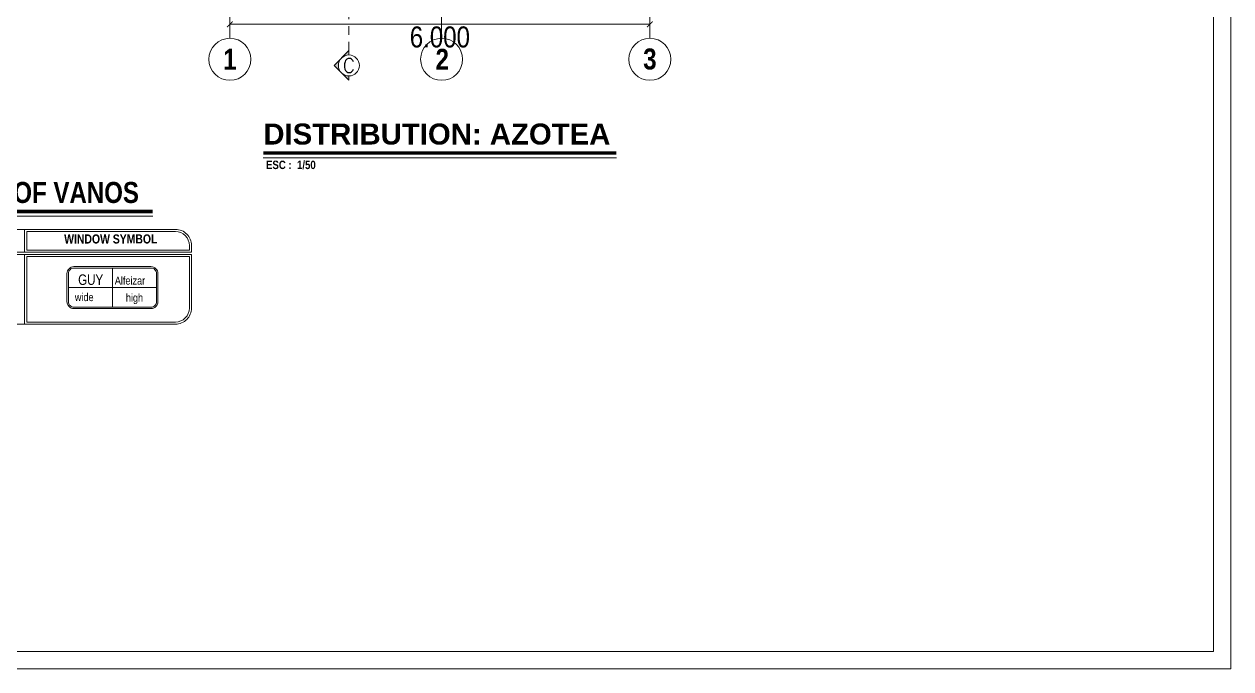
# Model space of a CAD drawing. Header units: millimetres. Extents: x 56 to 215, y 47 to 103.
# Drawn here: x 80.39 to 97.63, y 75.1 to 84.31 of the extents above; entities that cross this region are included whole.
import ezdxf
from ezdxf.enums import TextEntityAlignment as Align

# ---------------------------------------------------------------- set-up
doc = ezdxf.new("R2010")
doc.units = ezdxf.units.MM
doc.linetypes.add('DASHED2', pattern=[0.375, 0.25, -0.125])
for name, color, linetype, lineweight in [('A_Bloques', 56, 'Continuous', 15), ('G_Complemento', 30, 'Continuous', 20), ('G_Cortes', 3, 'Continuous', 60), ('G_Ejes', 253, 'Continuous', 20), ('G_Texto', 122, 'Continuous', 20)]:
    doc.layers.add(name, color=color, linetype=linetype, lineweight=lineweight)
doc.layers.add('G_Acotación', color=171, linetype='Continuous')
doc.styles.add('4MM', font='romans.shx', dxfattribs={"height": 0.2})
doc.styles.add('Acotacion', font='ARIALN.TTF')
doc.styles.add('AMBIENTES', font='ARIALNB.TTF', dxfattribs={"height": 0.15})
doc.styles.add('Arial Marron', font='ARIALN.TTF')
doc.styles.add('Cotas', font='ARIALNB.TTF', dxfattribs={"height": 0.1})
doc.styles.add('Eje', font='ARIALNB.TTF', dxfattribs={"height": 0.3})
doc.styles.add('Notas', font='ARIALNB.TTF', dxfattribs={"height": 0.15})
doc.styles.add('Titulo', font='arialbd.ttf', dxfattribs={"height": 0.2})
doc.dimstyles.new('Lenin_50', dxfattribs={"dimtxt": 0.3, "dimasz": 0.08, "dimexe": 0.15, "dimexo": 0.2, "dimgap": 0.03, "dimtad": 2, "dimtih": 1, "dimtoh": 1, "dimlfac": -1, "dimzin": 4, "dimdsep": 46, "dimtxsty": 'Acotacion', "dimblk": 'ARCHTICK', "dimcen": 0.08, "dimclrd": 256, "dimclre": 256, "dimclrt": 4, "dimazin": 1, "dimtm": 1e-09, "dimtfac": 1, "dimtmove": 2, "dimatfit": 2, "dimfxl": 1, "dimtolj": 1, "dimlwd": 13, "dimlwe": 18, "dimarcsym": 0})

# ---------------------------------------------------------------- blocks, each defined once
blk = doc.blocks.new('Eri')
blk.add_line((-1.7, 0), (0, 0))
blk.add_circle((-2, 0), 0.3)
at = {"color": 1, "style": 'Eje', "flags": 4}
blk.add_attdef('H', text='', height=0.3, dxfattribs=at).set_placement((-2, 0), align=Align.MIDDLE_CENTER)
blk = doc.blocks.new('_ArchTick')
at = {"color": 0, "linetype": 'ByBlock', "const_width": 0.15}
blk.add_lwpolyline([(-0.5, -0.5), (0.5, 0.5)], dxfattribs=at)
blk = doc.blocks.new('*D94')
at = {"layer": 'Defpoints', "color": 0, "transparency": 16777216}
for p in [(83.325, 85.809), (89.325, 85.809), (89.325, 84.309)]:
    blk.add_point(p, dxfattribs=at)
at = {"layer": 'G_Acotación', "lineweight": 18, "transparency": 16777216}
for p, q in [((83.325, 85.609), (83.325, 84.159)), ((89.325, 85.609), (89.325, 84.159))]:
    blk.add_line(p, q, dxfattribs=at)
at = {"layer": 'G_Acotación', "lineweight": 13, "transparency": 16777216}
blk.add_line((83.325, 84.309), (89.325, 84.309), dxfattribs=at)
at = {"layer": 'G_Acotación', "lineweight": 13, "transparency": 16777216, "xscale": 0.08, "yscale": 0.08, "zscale": 0.08, "rotation": 180}
blk.add_blockref('_ArchTick', (83.325, 84.309), dxfattribs=at)
at = {"layer": 'G_Acotación', "lineweight": 13, "transparency": 16777216, "xscale": 0.08, "yscale": 0.08, "zscale": 0.08}
blk.add_blockref('_ArchTick', (89.325, 84.309), dxfattribs=at)
at = {"layer": 'G_Acotación', "color": 4, "lineweight": 5, "transparency": 16777216, "insert": (86.325, 84.126), "char_height": 0.3, "attachment_point": 5, "style": 'Acotacion'}
blk.add_mtext('\\A1;6.000', dxfattribs=at)
blk = doc.blocks.new('Titulo')
at = {"style": 'Titulo', "oblique": 20, "flags": 4}
blk.add_attdef('TITULO', (0.026, 0.189), '', height=0.3, dxfattribs=at)
at = {"oblique": 20, "flags": 4}
blk.add_attdef('ESCALA', (0.26, -0.101), '', height=0.11, dxfattribs=at)

msp = doc.modelspace()

# ---------------------------------------------------------------- hatches: boundary and pattern name
at = {"layer": 'G_Cortes', "linetype": 'Continuous', "lineweight": 5}
h = msp.add_hatch(color=1, dxfattribs=at)
h.paths.add_polyline_path([(84.8755, 83.7208, 0.1989124), (84.9194, 83.6148), (84.8134, 83.7208), (84.9194, 83.8269, 0.1989124)])
h.paths.add_polyline_path([(84.9194, 83.8269), (85.0255, 83.933), (85.0255, 83.8708, 0.1989124)])
h.paths.add_polyline_path([(84.9194, 83.6148, 0.1989124), (85.0255, 83.5708), (85.0255, 83.5087)])

# ---------------------------------------------------------------- linework, layer by layer
at = {"lineweight": 5}
for points in [[(97.6255, 75.1029), (97.6255, 102.6587), (56.5755, 102.6587), (56.5755, 75.1029)], [(97.3755, 75.3529), (97.3755, 102.4087), (56.8255, 102.4087), (56.8255, 75.3529)]]:
    msp.add_lwpolyline(points, close=True, dxfattribs=at)
at = {"layer": 'A_Bloques', "lineweight": 5}
for p, q in [((81.6479, 80.8277), (81.6479, 80.2677)), ((82.2779, 80.5477), (81.0179, 80.5477))]:
    msp.add_line(p, q, dxfattribs=at)
for points in [[(82.2979, 80.7477, 0.4142136), (82.1979, 80.8477), (81.0979, 80.8477, 0.4142136), (80.9979, 80.7477), (80.9979, 80.3477, 0.4142136), (81.0979, 80.2477), (82.1979, 80.2477, 0.4142136), (82.2979, 80.3477)], [(82.2779, 80.7477, 0.4142136), (82.1979, 80.8277), (81.0979, 80.8277, 0.4142136), (81.0179, 80.7477), (81.0179, 80.3477, 0.4142136), (81.0979, 80.2677), (82.1979, 80.2677, 0.4142136), (82.2779, 80.3477)]]:
    msp.add_lwpolyline(points, format="xyb", close=True, dxfattribs=at)
at = {"layer": 'G_Complemento', "color": 0, "lineweight": 5}
for points in [[(78.0088, 81.053), (80.3927, 81.053), (80.3927, 81.379), (78.2369, 81.379, 0.4142136), (78.0088, 81.1509)], [(80.3927, 81.379), (82.5485, 81.379, -0.4142136), (82.7766, 81.1509), (82.7766, 81.053), (80.3927, 81.053)], [(78.0088, 81.023), (80.3927, 81.023), (80.3927, 80.0264), (78.2369, 80.0264, -0.4142136), (78.0088, 80.2545)], [(82.7766, 81.023), (80.3927, 81.023), (80.3927, 80.0264), (82.5485, 80.0264, 0.4142136), (82.7766, 80.2545)]]:
    msp.add_lwpolyline(points, format="xyb", close=True, dxfattribs=at)
at = {"layer": 'G_Complemento', "lineweight": 5}
for points in [[(80.4227, 81.349), (82.5485, 81.349, -0.4142136), (82.7466, 81.1509), (82.7466, 81.083), (80.4227, 81.083)], [(82.7466, 80.993), (80.4227, 80.993), (80.4227, 80.0564), (82.5485, 80.0564, 0.4142136), (82.7466, 80.2545)]]:
    msp.add_lwpolyline(points, format="xyb", close=True, dxfattribs=at)
at = {"layer": 'G_Cortes', "color": 3, "linetype": 'DASHED2', "lineweight": 5, "ltscale": 0.5}
msp.add_line((85.0255, 83.933), (85.0255, 100.9844), dxfattribs=at)
at = {"layer": 'G_Cortes', "color": 3, "linetype": 'Continuous', "lineweight": 5}
msp.add_lwpolyline([(85.0255, 83.5708), (85.0255, 83.5087), (84.8134, 83.7208), (85.0255, 83.933), (85.0255, 83.8708)], dxfattribs=at)
at = {"layer": 'G_Cortes', "color": 5, "linetype": 'Continuous', "lineweight": 5}
msp.add_circle((85.0255, 83.7208), 0.15, dxfattribs=at)
at = {"layer": 'G_Texto', "lineweight": 5, "const_width": 0.05}
for points in [[(83.803, 82.4705), (88.848, 82.4705)], [(78.7232, 81.6362), (82.2236, 81.6362)]]:
    msp.add_lwpolyline(points, dxfattribs=at)
at = {"layer": 'G_Texto', "lineweight": 5}
for points in [[(83.803, 82.4021), (88.848, 82.4021)], [(78.7232, 81.5679), (82.2233, 81.5679)]]:
    msp.add_lwpolyline(points, dxfattribs=at)

# ---------------------------------------------------------------- block references
at = {"layer": 'G_Ejes', "lineweight": 5}
ref = msp.add_blockref('Eri', (83.3255, 85.8087), dxfattribs=dict(at, rotation=90))
ref.add_attrib('H', '1', dxfattribs={"layer": '0', "color": 1, "height": 0.3, "style": 'Eje', "flags": 4}).set_placement((83.3255, 83.8087), align=Align.MIDDLE_CENTER)
ref = msp.add_blockref('Eri', (86.3505, 85.8087), dxfattribs=dict(at, xscale=-1, rotation=270))
ref.add_attrib('H', '2', dxfattribs={"layer": '0', "color": 1, "height": 0.3, "style": 'Eje', "flags": 4}).set_placement((86.3591, 83.8087), align=Align.MIDDLE_CENTER)
ref = msp.add_blockref('Eri', (89.3255, 85.8087), dxfattribs=dict(at, rotation=90))
ref.add_attrib('H', '3', dxfattribs={"layer": '0', "color": 1, "height": 0.3, "style": 'Eje', "flags": 4}).set_placement((89.3255, 83.8138), align=Align.MIDDLE_CENTER)
at = {"layer": 'G_Texto', "lineweight": 5}
ref = msp.add_blockref('Titulo', (83.803, 82.4021), dxfattribs=at)
ref.add_attrib('TITULO', 'DISTRIBUTION: AZOTEA', (83.803, 82.5916), dxfattribs={"layer": '0', "height": 0.3, "style": 'Titulo', "flags": 4})
ref.add_attrib('ESCALA', ' ESC :  1/50', (83.803, 82.2412), dxfattribs={"layer": '0', "height": 0.12, "style": 'Cotas', "flags": 4})

# ---------------------------------------------------------------- texts
at = {"layer": 'G_Cortes', "color": 2, "linetype": 'Continuous', "lineweight": 5, "style": '4MM'}
msp.add_text('C', height=0.2, rotation=359.85917, dxfattribs=at).set_placement((85.0255, 83.7208), align=Align.MIDDLE_CENTER)
at = {"layer": 'G_Texto', "lineweight": 5, "style": 'AMBIENTES'}
msp.add_text('DETAIL OF VANOS', height=0.3, dxfattribs=at).set_placement((80.4605, 81.9073), align=Align.MIDDLE)
at = {"layer": 'G_Texto', "color": 5, "lineweight": 5, "style": 'Notas'}
msp.add_text('WINDOW SYMBOL', height=0.13, rotation=0.03015, dxfattribs=at).set_placement((81.6237, 81.178), align=Align.CENTER)
at = {"layer": 'G_Texto', "lineweight": 5, "style": 'Arial Marron', "width": 0.960064}
msp.add_text('GUY', height=0.15, dxfattribs=at).set_placement((81.1574, 80.5866), (81.5149, 80.5866), align=Align.FIT)
at = {"layer": 'G_Texto', "lineweight": 5, "style": 'Arial Marron'}
for s, p in [('Alfeizar', (81.6811, 80.5913)), ('wide', (81.1102, 80.3556)), ('high', (81.839, 80.3474))]:
    msp.add_text(s, height=0.11371, dxfattribs=at).set_placement(p)

# ---------------------------------------------------------------- dimensions: what is measured, and where the dimension line sits
at = {"layer": 'G_Acotación', "lineweight": 5}
dim = msp.add_linear_dim(base=(89.3255, 84.3087), p1=(83.3255, 85.8087), p2=(89.3255, 85.8087), angle=180, dimstyle='Lenin_50', override={"dimdec": 3, "dimfxl": 0.06}, dxfattribs=at)
dim.commit()
dim.dimension.update_dxf_attribs({"geometry": '*D94', "text_midpoint": (86.3255, 84.1255)})

doc.saveas('drawing.dxf')
